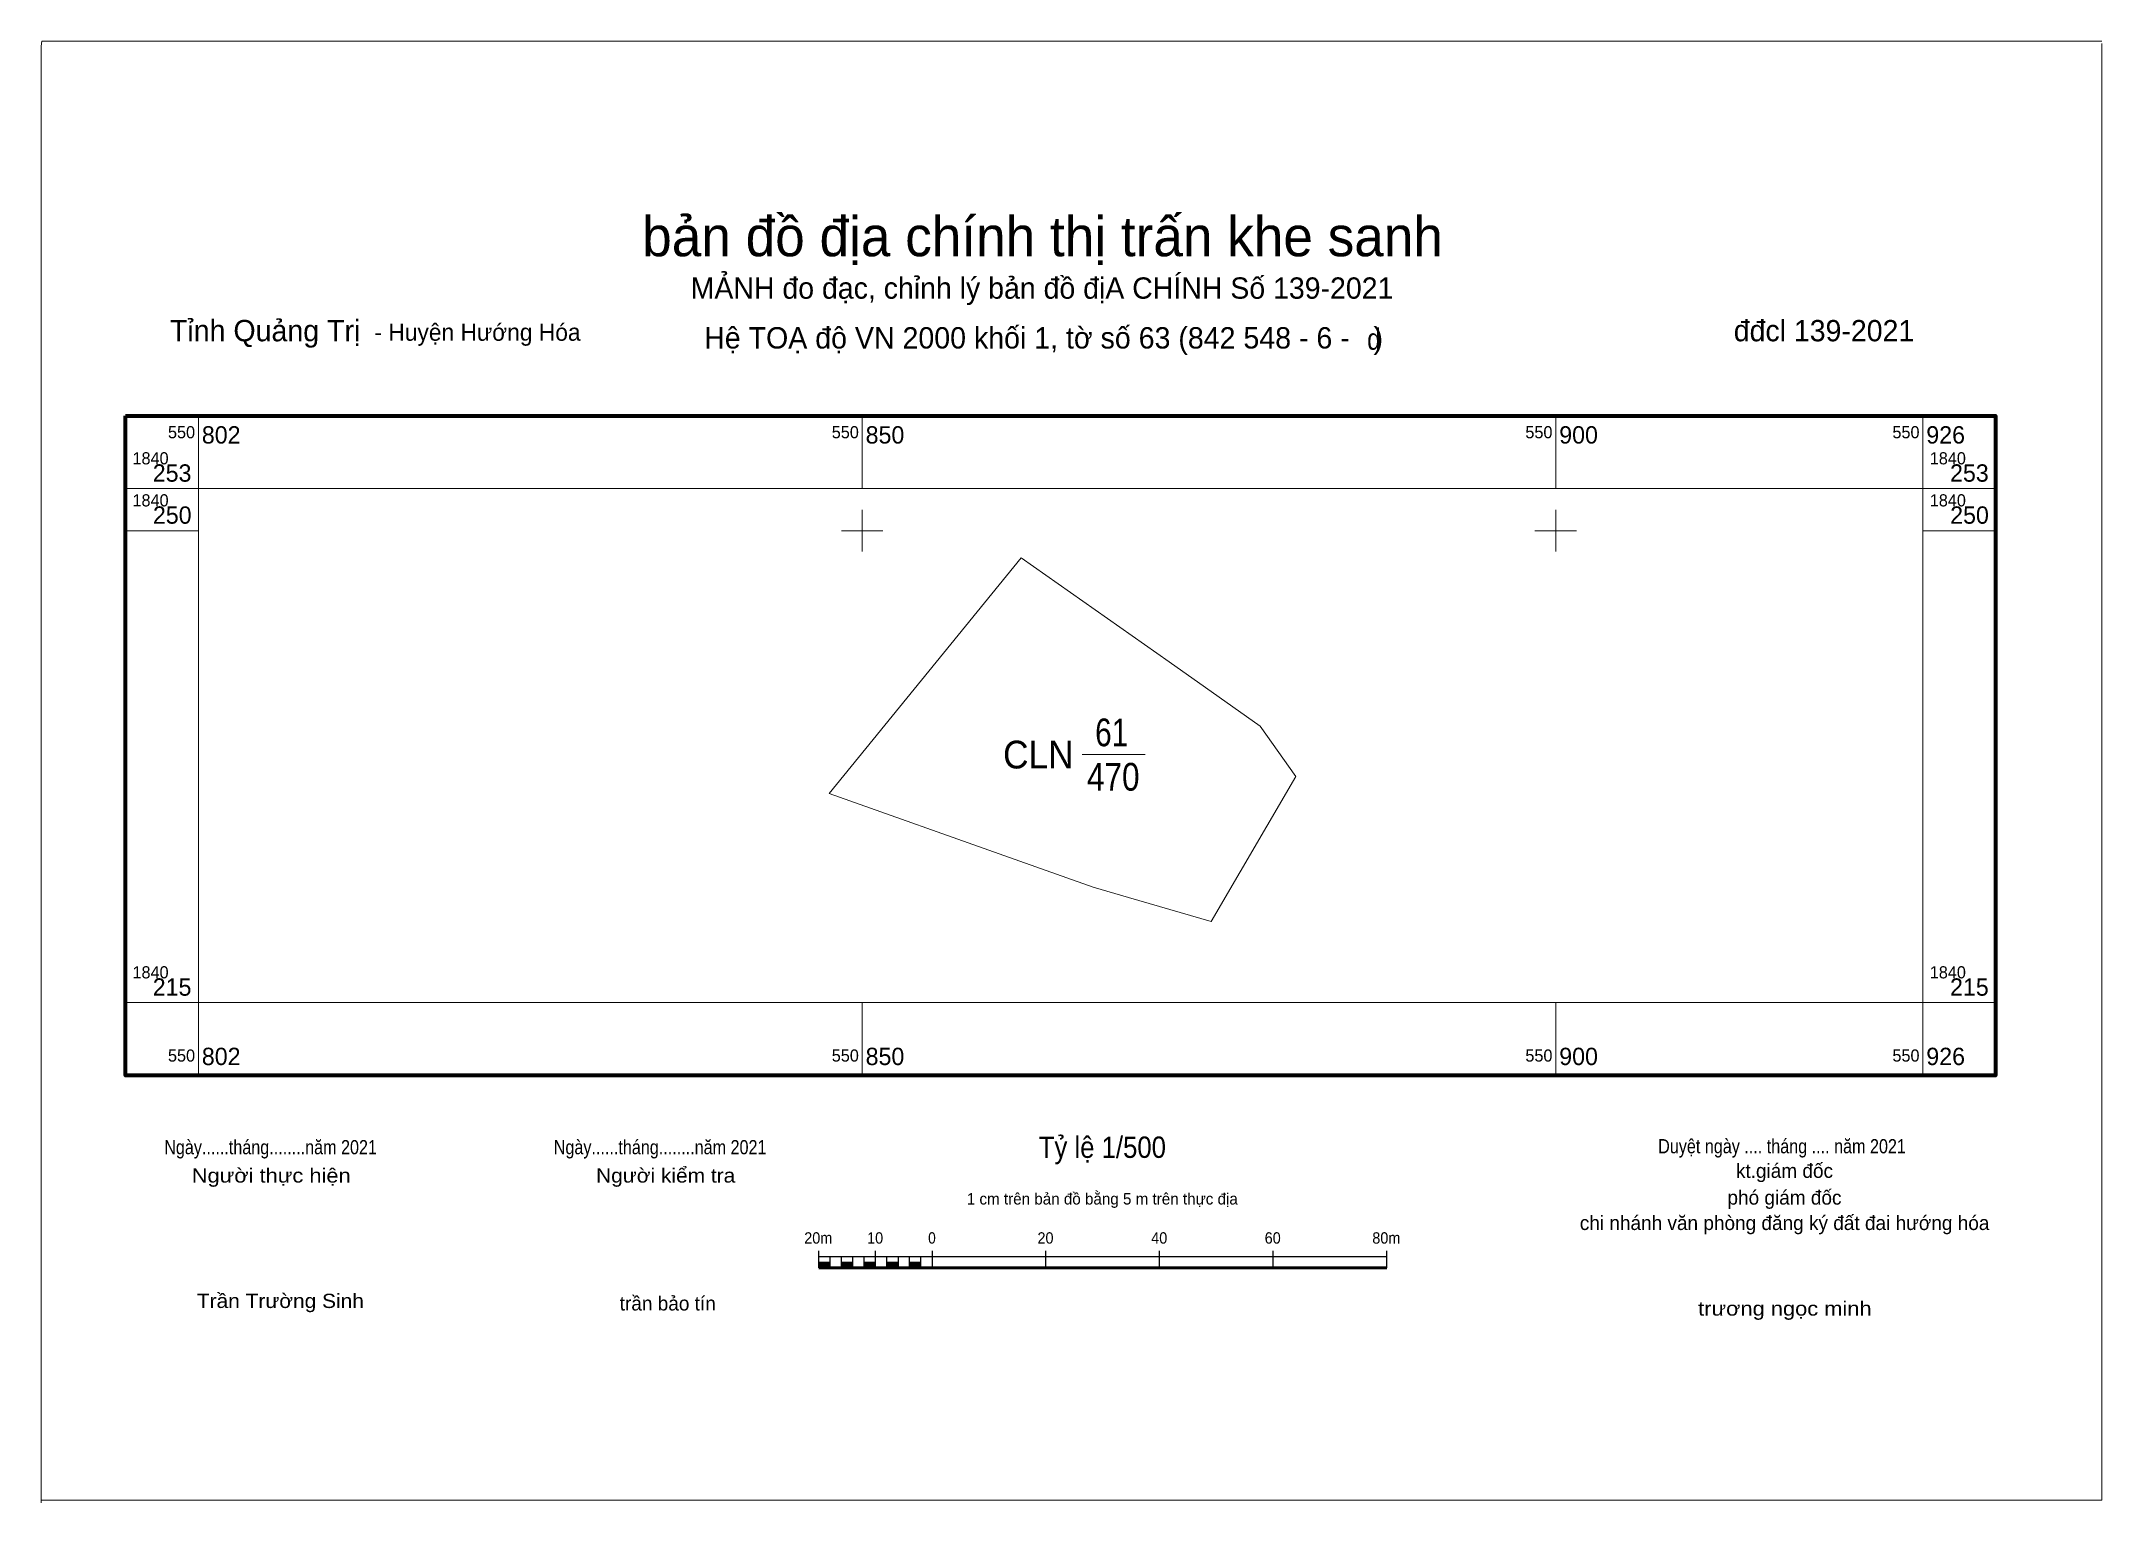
# Model space of a CAD drawing. Header units: metres. Extents: x 550791 to 550939, y 1840180 to 1840285.
import ezdxf
from ezdxf.enums import TextEntityAlignment as Align

# ---------------------------------------------------------------- set-up
doc = ezdxf.new("R2010")
doc.units = ezdxf.units.M
doc.header["$LTSCALE"] = 0.41
for name, color, linetype, lineweight in [('1', 7, 'Continuous', 25), ('10', 7, 'Continuous', 13), ('13', 7, 'Continuous', 13), ('63', 7, 'Continuous', 13)]:
    doc.layers.add(name, color=color, linetype=linetype, lineweight=lineweight)
doc.layers.add('2', color=7, linetype='Continuous')
doc.layers.add('4', color=7, linetype='Continuous')

msp = doc.modelspace()

# ---------------------------------------------------------------- hatches: boundary and pattern name
at = {"layer": '1'}
for points in [[(550846.87, 1840196.87), (550847.69, 1840196.87), (550847.69, 1840197.28), (550846.87, 1840197.28)], [(550848.51, 1840196.87), (550849.33, 1840196.87), (550849.33, 1840197.28), (550848.51, 1840197.28)], [(550850.15, 1840196.87), (550850.97, 1840196.87), (550850.97, 1840197.28), (550850.15, 1840197.28)], [(550851.79, 1840196.87), (550852.61, 1840196.87), (550852.61, 1840197.28), (550851.79, 1840197.28)], [(550853.42, 1840196.87), (550854.24, 1840196.87), (550854.24, 1840197.28), (550853.42, 1840197.28)]]:
    msp.add_hatch(color=256, dxfattribs=at).paths.add_polyline_path(points)

# ---------------------------------------------------------------- linework, layer by layer
at = {"layer": '1', "lineweight": 13}
msp.add_line((550790.86, 1840285.28), (550939.36, 1840285.28), dxfattribs=at)
at = {"layer": '1'}
for p, q in [((550846.87, 1840196.87), (550846.87, 1840198.1)), ((550846.87, 1840197.69), (550887.82, 1840197.69)), ((550847.69, 1840196.87), (550847.69, 1840197.69)), ((550848.51, 1840196.87), (550848.51, 1840197.69)), ((550849.33, 1840196.87), (550849.33, 1840197.69)), ((550850.15, 1840196.87), (550850.15, 1840197.69)), ((550850.97, 1840196.87), (550850.97, 1840198.1)), ((550851.79, 1840196.87), (550851.79, 1840197.69)), ((550852.61, 1840196.87), (550852.61, 1840197.69)), ((550853.42, 1840196.87), (550853.42, 1840197.69)), ((550854.24, 1840196.87), (550854.24, 1840197.69)), ((550855.06, 1840196.87), (550855.06, 1840198.1)), ((550863.25, 1840196.87), (550863.25, 1840198.1)), ((550871.44, 1840196.87), (550871.44, 1840198.1)), ((550879.63, 1840196.87), (550879.63, 1840198.1)), ((550887.82, 1840196.87), (550887.82, 1840198.1))]:
    msp.add_line(p, q, dxfattribs=at)
at = {"layer": '1', "lineweight": 53}
msp.add_line((550846.87, 1840196.87), (550887.82, 1840196.87), dxfattribs=at)
at = {"layer": '1', "lineweight": 13}
for points in [[(550790.82, 1840179.93), (550790.82, 1840284.93), (550790.86, 1840285.28)], [(550939.36, 1840285.12), (550939.36, 1840180.12), (550790.86, 1840180.12)]]:
    msp.add_lwpolyline(points, dxfattribs=at)
for points in [[(550846.87, 1840196.87), (550847.69, 1840196.87), (550847.69, 1840197.28), (550846.87, 1840197.28)], [(550848.51, 1840196.87), (550849.33, 1840196.87), (550849.33, 1840197.28), (550848.51, 1840197.28)], [(550850.15, 1840196.87), (550850.97, 1840196.87), (550850.97, 1840197.28), (550850.15, 1840197.28)], [(550851.79, 1840196.87), (550852.61, 1840196.87), (550852.61, 1840197.28), (550851.79, 1840197.28)], [(550853.42, 1840196.87), (550854.24, 1840196.87), (550854.24, 1840197.28), (550853.42, 1840197.28)]]:
    msp.add_lwpolyline(points, close=True, dxfattribs=at)
at = {"layer": '10'}
msp.add_lwpolyline([(550861.47, 1840248.05), (550872.12, 1840240.54), (550874.74, 1840238.69), (550878.69, 1840235.91), (550881.27, 1840232.29), (550875.15, 1840221.82), (550869.19, 1840223.56), (550866.66, 1840224.3), (550860.63, 1840226.44), (550847.63, 1840231.06)], close=True, dxfattribs=at)
at = {"layer": '13'}
msp.add_line((550865.87, 1840233.86), (550870.4, 1840233.86), dxfattribs=at)
at = {"layer": '63'}
for p, q in [((550802.15, 1840253.03), (550802.15, 1840258.28)), ((550850, 1840253.03), (550850, 1840258.28)), ((550900, 1840253.03), (550900, 1840258.28)), ((550926.46, 1840253.03), (550926.46, 1840258.28)), ((550802.15, 1840253.03), (550796.9, 1840253.03)), ((550926.46, 1840253.03), (550931.71, 1840253.03)), ((550850, 1840248.5), (550850, 1840251.5)), ((550900, 1840248.5), (550900, 1840251.5)), ((550802.15, 1840250), (550796.9, 1840250)), ((550848.5, 1840250), (550851.5, 1840250)), ((550898.5, 1840250), (550901.5, 1840250)), ((550926.46, 1840250), (550931.71, 1840250)), ((550802.15, 1840215.98), (550796.9, 1840215.98)), ((550802.15, 1840215.98), (550802.15, 1840210.73)), ((550850, 1840215.98), (550850, 1840210.73)), ((550900, 1840215.98), (550900, 1840210.73)), ((550926.46, 1840215.98), (550926.46, 1840210.73)), ((550926.46, 1840215.98), (550931.71, 1840215.98))]:
    msp.add_line(p, q, dxfattribs=at)
at = {"layer": '63', "lineweight": 70}
msp.add_lwpolyline([(550796.9, 1840258.28), (550931.71, 1840258.28), (550931.71, 1840210.73), (550796.9, 1840210.73)], close=True, dxfattribs=at)
at = {"layer": '63'}
msp.add_lwpolyline([(550802.15, 1840253.03), (550926.46, 1840253.03), (550926.46, 1840215.98), (550802.15, 1840215.98)], close=True, dxfattribs=at)

# ---------------------------------------------------------------- texts
at = {"layer": '1'}
for s, height, p in [('bản đồ địa chính thị trấn khe sanh', 2.865, (550863.005, 1840269.78)), ('MẢNH đo đạc, chỉnh lý bản đồ địA CHÍNH Số 139-2021', 1.535, (550862.965, 1840266.72)), ('Hệ TOẠ độ VN 2000 khối 1, tờ số 63 (842 548 - 6 -   )', 1.539, (550863.08, 1840263.13)), ('kt.giám đốc', 1.024, (550916.485, 1840203.35)), ('1 cm trên bản đồ bằng 5 m trên thực địa', 0.8188, (550867.31, 1840201.43)), ('phó giám đốc', 1.024, (550916.485, 1840201.42)), ('chi nhánh văn phòng đăng ký đất đai hướng hóa', 1.024, (550916.495, 1840199.59)), ('trần bảo tín', 1.024, (550835.985, 1840193.79))]:
    msp.add_text(s, height=height, dxfattribs=at).set_placement(p, align=Align.CENTER)
for s, height, p in [('Tỉnh Quảng Trị ', 1.539, (550800.1, 1840263.65)), ('- Huyện Hướng Hóa', 1.228, (550814.84, 1840263.69))]:
    msp.add_text(s, height=height, dxfattribs=at).set_placement(p)
msp.add_text(' đđcl 139-2021', height=1.535, dxfattribs=at).set_placement((550925.84, 1840263.65), align=Align.RIGHT)
for s, height, width, p in [('d', 1.539, 0.85, (550886.89, 1840263.04)), ('Ngày......tháng........năm 2021', 1.024, 0.85, (550807.355, 1840205.05)), ('Ngày......tháng........năm 2021', 1.024, 0.85, (550835.435, 1840205.05)), ('Tỷ lệ 1/500', 1.54, 0.9, (550867.315, 1840204.79)), ('Duyệt ngày .... tháng .... năm 2021', 1.024, 0.85, (550916.31, 1840205.12)), ('Người kiểm tra', 1.024, 1.1, (550835.835, 1840203.01)), ('Người thực hiện', 1.024, 1.15, (550807.4, 1840203.01)), ('20m', 0.8188, 0.95, (550846.835, 1840198.61)), ('10', 0.8188, 0.95, (550850.935, 1840198.61)), ('0', 0.819, 0.9, (550855.03, 1840198.61)), ('20', 0.8188, 0.95, (550863.215, 1840198.61)), ('40', 0.8188, 0.95, (550871.415, 1840198.61)), ('60', 0.8188, 0.95, (550879.595, 1840198.61)), ('80m', 0.8188, 0.95, (550887.785, 1840198.61)), ('Trần Trường Sinh', 1.024, 1.1, (550808.06, 1840193.97)), ('trương ngọc minh', 1.024, 1.15, (550916.515, 1840193.42))]:
    msp.add_text(s, height=height, dxfattribs=dict(at, width=width)).set_placement(p, align=Align.CENTER)
at = {"layer": '13', "width": 0.8}
msp.add_text('61', height=2, dxfattribs=at).set_placement((550867.985, 1840234.46), align=Align.CENTER)
at = {"layer": '2', "width": 0.95}
msp.add_text('CLN', height=2, dxfattribs=at).set_placement((550865.24, 1840232.86), align=Align.RIGHT)
at = {"layer": '4', "width": 0.85}
msp.add_text('470', height=2, dxfattribs=at).set_placement((550868.1, 1840231.26), align=Align.CENTER)
at = {"layer": '63'}
for s, height, p in [('550', 0.875, (550801.91, 1840256.66)), ('550', 0.875, (550849.76, 1840256.66)), ('550', 0.875, (550899.76, 1840256.66)), ('550', 0.875, (550926.22, 1840256.66)), ('253', 1.25, (550801.65, 1840253.53)), ('253', 1.25, (550931.21, 1840253.53)), ('250', 1.25, (550801.66, 1840250.5)), ('250', 1.25, (550931.22, 1840250.5)), ('215', 1.25, (550801.65, 1840216.48)), ('215', 1.25, (550931.21, 1840216.48)), ('550', 0.875, (550801.91, 1840211.73)), ('550', 0.875, (550849.76, 1840211.73)), ('550', 0.875, (550899.76, 1840211.73)), ('550', 0.875, (550926.22, 1840211.73))]:
    msp.add_text(s, height=height, dxfattribs=at).set_placement(p, align=Align.RIGHT)
for s, height, p in [('802', 1.25, (550802.4, 1840256.28)), ('850', 1.25, (550850.25, 1840256.28)), ('900', 1.25, (550900.25, 1840256.28)), ('926', 1.25, (550926.71, 1840256.28)), ('1840', 0.875, (550797.4, 1840254.78)), ('1840', 0.875, (550926.96, 1840254.78)), ('1840', 0.875, (550797.4, 1840251.75)), ('1840', 0.875, (550926.96, 1840251.75)), ('1840', 0.875, (550797.4, 1840217.73)), ('1840', 0.875, (550926.96, 1840217.73)), ('802', 1.25, (550802.4, 1840211.48)), ('850', 1.25, (550850.25, 1840211.48)), ('900', 1.25, (550900.25, 1840211.48)), ('926', 1.25, (550926.71, 1840211.48))]:
    msp.add_text(s, height=height, dxfattribs=at).set_placement(p)

doc.saveas('drawing.dxf')
